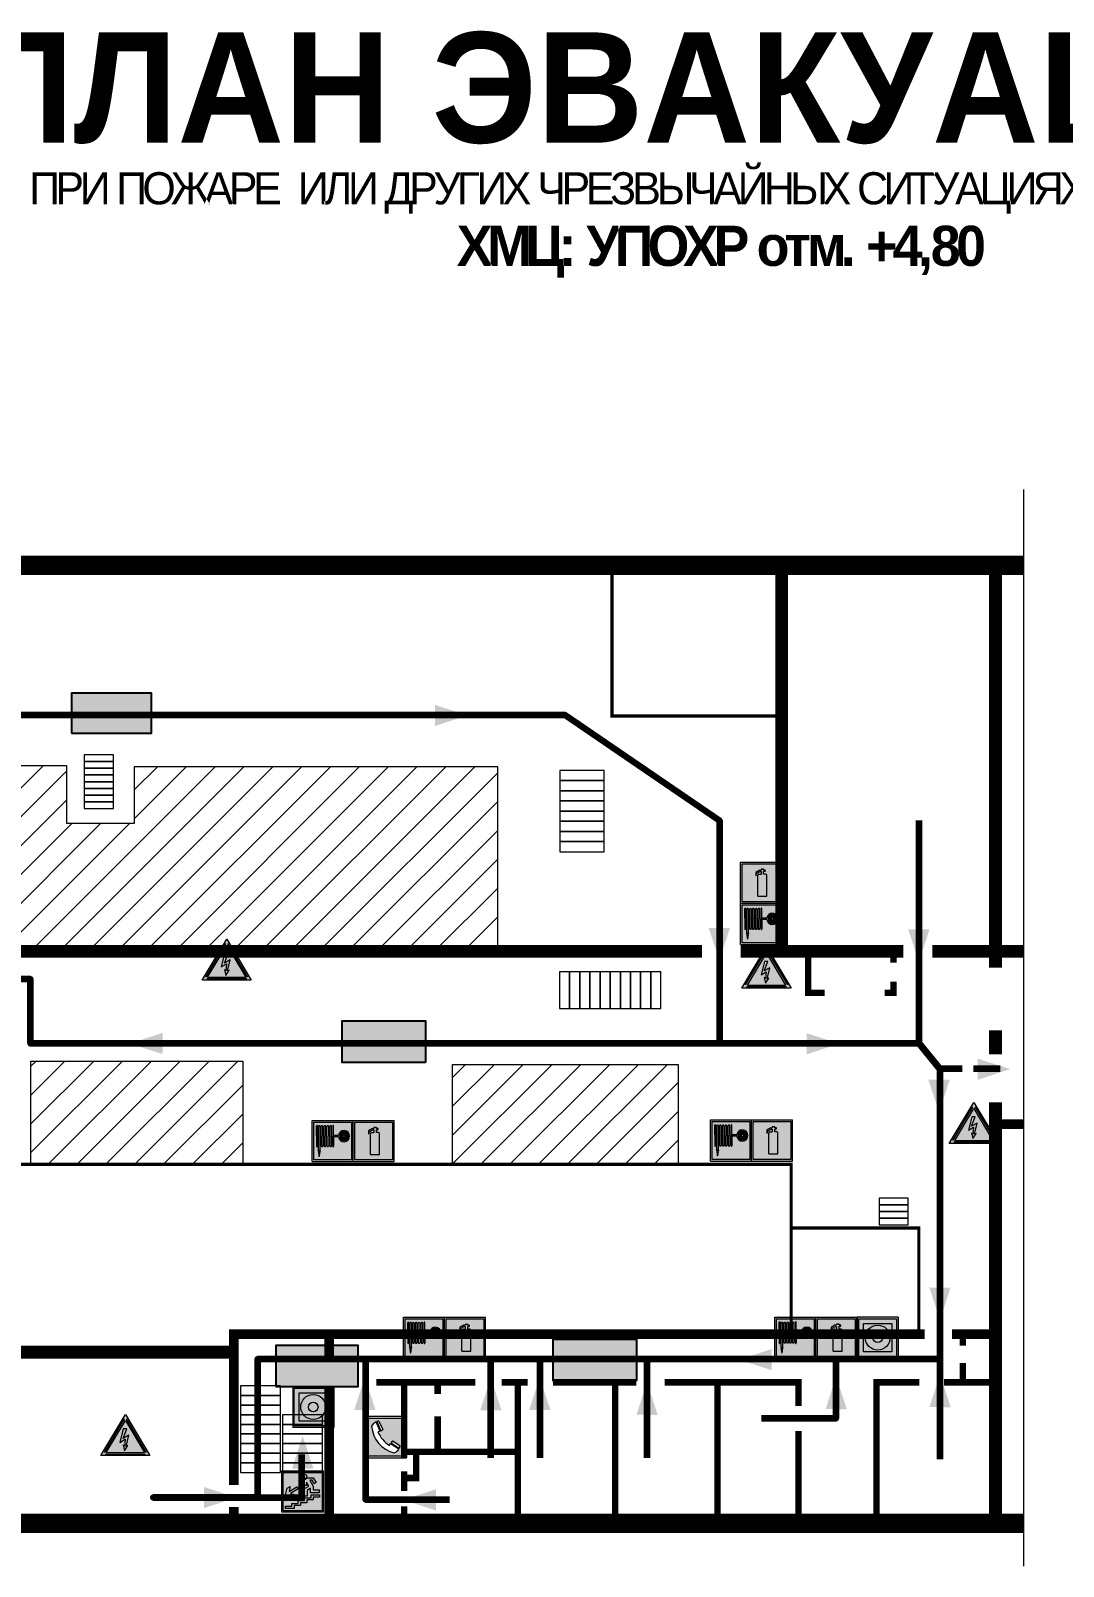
# Model space of a CAD drawing. Header units: millimetres. Extents: x 13114 to 67229, y 22859 to 38520.
# Drawn here: x 21004.2 to 21209.9, y 30578.3 to 30884.4 of the extents above; entities that cross this region are included whole.
import ezdxf

# ---------------------------------------------------------------- set-up
doc = ezdxf.new("R2010")
doc.units = ezdxf.units.MM
doc.layers.add('План_Штампы', color=7, linetype='Continuous')
doc.styles.add('обычный', font='arial.ttf')
pattern_1 = [(225, (43379.6408, 41093.1153), (2.87368196, -2.87368196), [])]

# ---------------------------------------------------------------- blocks, each defined once
blk = doc.blocks.new('A$C54414219')
at = {"true_color": 0xffffff}
h = blk.add_hatch(color=7, dxfattribs=at)
h.paths.add_polyline_path([(2.39, -9.45), (2.39, -18.3), (11.23, -18.3), (11.23, -9.45)], flags=0)
h.paths.add_polyline_path([(10.71, -13.87, -1), (2.92, -13.87, -1)], flags=0)
h.paths.add_polyline_path([(8.3, -13.87, -1), (5.33, -13.87, -1)], flags=0)
h.paths.add_polyline_path([(0.41, -7.47), (0.41, -20.27), (13.21, -20.27), (13.21, -7.47)])
h.paths.add_polyline_path([(0.92, -19.77), (12.71, -19.77), (12.71, -7.98), (0.92, -7.98)], flags=16)
h.paths.add_polyline_path([(11.23, -9.45), (11.23, -18.3), (2.39, -18.3), (2.39, -9.45)], flags=0)
at = {"lineweight": 5}
h = blk.add_hatch(color=242, dxfattribs=at)
h.paths.add_polyline_path([(12.71, -7.98), (0.92, -7.98), (0.92, -19.77), (12.71, -19.77)])
h.paths.add_polyline_path([(11.23, -18.3), (2.39, -18.3), (2.39, -9.45), (11.23, -9.45)], flags=16)
h.paths.add_polyline_path([(10.71, -13.87, -1), (2.92, -13.87, -1)], flags=0)
h.paths.add_polyline_path([(8.3, -13.87, -1), (5.33, -13.87, -1)], flags=0)
at = {"true_color": 0xffffff}
h = blk.add_hatch(color=7, dxfattribs=at)
h.paths.add_polyline_path([(2.39, -9.45), (2.39, -18.3), (11.23, -18.3), (11.23, -9.45)])
h.paths.add_polyline_path([(10.71, -13.87, -1), (2.92, -13.87, -1)], flags=16)
h.paths.add_polyline_path([(8.3, -13.87, -1), (5.33, -13.87, -1)], flags=0)
at = {"lineweight": 5}
h = blk.add_hatch(color=242, dxfattribs=at)
h.paths.add_polyline_path([(2.92, -13.87, 1), (10.71, -13.87, 1)])
h.paths.add_polyline_path([(8.3, -13.87, -1), (5.33, -13.87, -1)], flags=16)
at = {"color": 242, "lineweight": 5}
for p, q in [((0.41, -20.27), (0.41, -7.47)), ((0.41, -7.47), (13.21, -7.47)), ((0.41, -7.47), (13.21, -7.47)), ((13.21, -20.27), (13.21, -7.47)), ((0.41, -20.27), (13.21, -20.27))]:
    blk.add_line(p, q, dxfattribs=at)
for points in [[(0.92, -7.98), (12.71, -7.98), (12.71, -19.77), (0.92, -19.77)], [(2.39, -9.45), (11.23, -9.45), (11.23, -18.3), (2.39, -18.3)]]:
    blk.add_lwpolyline(points, close=True, dxfattribs=at)
for radius in [3.89, 1.49]:
    blk.add_circle((6.81, -13.87), radius, dxfattribs=at)
blk = doc.blocks.new('A$C3E6D3DDE')
at = {"lineweight": 5}
h = blk.add_hatch(color=40, dxfattribs=at)
h.paths.add_polyline_path([(24.1, 1.45), (16.46, -11.35), (31.74, -11.35)])
h.paths.add_polyline_path([(24.09, -0.46), (30.03, -10.41), (18.14, -10.41)], flags=16)
h.paths.add_polyline_path([(24.54, -3.08), (23.41, -6.02), (25.13, -5.01), (24.33, -8.5), (24.82, -8.27), (23.79, -9.86), (23.4, -8.04), (23.8, -8.43), (24.04, -6.29), (22.39, -7.25), (23.44, -3.08)], flags=0)
h = blk.add_hatch(color=256, dxfattribs=at)
h.paths.add_polyline_path([(24.37, 0.03, 0.567511), (23.82, 0.03), (17.59, -10.4, 0.582454), (17.86, -10.88), (30.32, -10.88, 0.582149), (30.6, -10.4)])
h.paths.add_polyline_path([(24.09, -0.46), (18.14, -10.41), (30.03, -10.41)], flags=16)
h.paths.add_polyline_path([(24.54, -3.08), (23.41, -6.02), (25.13, -5.01), (24.33, -8.5), (24.82, -8.27), (23.79, -9.86), (23.4, -8.04), (23.8, -8.43), (24.04, -6.29), (22.39, -7.25), (23.44, -3.08)], flags=0)
h = blk.add_hatch(color=40, dxfattribs=at)
h.paths.add_polyline_path([(24.09, -0.46), (18.14, -10.41), (30.03, -10.41)])
h.paths.add_polyline_path([(24.82, -8.27), (23.79, -9.86), (23.4, -8.04), (23.8, -8.43), (24.04, -6.29), (22.39, -7.25), (23.44, -3.08), (24.54, -3.08), (23.41, -6.02), (25.13, -5.01), (24.33, -8.5)], flags=16)
at = {"color": 40, "lineweight": 5}
for p, q in [((16.46, -11.35), (24.1, 1.45)), ((24.1, 1.45), (31.74, -11.35))]:
    blk.add_line(p, q, dxfattribs=at)
at = {"lineweight": 5}
for p, q in [((17.59, -10.4), (23.82, 0.03)), ((24.37, 0.03), (30.6, -10.4)), ((18.14, -10.41), (24.09, -0.46)), ((23.44, -3.08), (22.39, -7.25)), ((23.41, -6.02), (24.54, -3.08)), ((24.54, -3.08), (23.44, -3.08)), ((24.09, -0.46), (30.03, -10.41)), ((22.39, -7.25), (24.04, -6.29)), ((23.8, -8.43), (23.4, -8.04)), ((23.4, -8.04), (23.79, -9.86)), ((25.13, -5.01), (23.41, -6.02)), ((23.79, -9.86), (24.82, -8.27)), ((24.04, -6.29), (23.8, -8.43)), ((24.33, -8.5), (25.13, -5.01)), ((24.82, -8.27), (24.33, -8.5)), ((17.86, -10.88), (30.32, -10.88)), ((18.14, -10.41), (30.03, -10.41))]:
    blk.add_line(p, q, dxfattribs=at)
at = {"color": 50, "lineweight": 5}
blk.add_line((31.74, -11.35), (16.46, -11.35), dxfattribs=at)
blk = doc.blocks.new('A$C37112FD5')
at = {"true_color": 0xf5f5ff}
h = blk.add_hatch(color=7, dxfattribs=at)
h.dxf.hatch_style = 1
h.paths.add_polyline_path([(12.8, -7.4), (0, -7.4), (0, -20.2), (12.8, -20.2)])
h.paths.add_polyline_path([(12.29, -7.91), (12.29, -19.69), (0.51, -19.69), (0.51, -7.91)], flags=16)
h.paths.add_polyline_path([(4.98, -9.04, -0.42597), (5.17, -9.22), (5.17, -12.25), (5.17, -15.29, -0.432244), (4.98, -15.47), (4.83, -15.47, -0.42597), (4.64, -15.29), (4.64, -12.25), (4.64, -9.22, -0.432244), (4.83, -9.04)], flags=0)
h.paths.add_polyline_path([(4.28, -9.22), (4.28, -12.25), (4.28, -15.29, -0.432244), (4.09, -15.47), (3.94, -15.47, -0.42597), (3.75, -15.29), (3.75, -12.25), (3.75, -9.22, -0.432244), (3.94, -9.04), (4.09, -9.04, -0.42597)], flags=0)
h.paths.add_polyline_path([(5.72, -9.04), (5.87, -9.04, -0.42597), (6.06, -9.22), (6.06, -12.25), (6.06, -15.29, -0.432244), (5.87, -15.47), (5.72, -15.47, -0.42597), (5.53, -15.29), (5.53, -12.25), (5.53, -9.22, -0.432244)], flags=0)
h.paths.add_polyline_path([(6.42, -8.9), (6.5, -8.9, -0.42597), (6.69, -9.08), (6.69, -12.03), (8.21, -12.03, -15.824349), (8.21, -12.47), (6.69, -12.47), (6.69, -15.42, -0.432244), (6.5, -15.6), (6.42, -15.6)], flags=0)
h.paths.add_polyline_path([(3.39, -9.22), (3.39, -12.25), (3.39, -15.29, -0.432244), (3.2, -15.47), (3.05, -15.47, -0.42597), (2.85, -15.29), (2.85, -12.25), (2.85, -9.22, -0.432244), (3.05, -9.04), (3.2, -9.04, -0.42597)], flags=0)
h.paths.add_polyline_path([(2.5, -9.22), (2.5, -16.71), (1.96, -16.71), (1.96, -9.22, -0.432244), (2.15, -9.04), (2.31, -9.04, -0.42597)], flags=0)
h.paths.add_polyline_path([(1.61, -8.9), (1.61, -15.6), (1.57, -15.6, -0.42597), (1.37, -15.42), (1.37, -12.03), (1.37, -9.09, -0.432244), (1.57, -8.9)], flags=0)
h.paths.add_polyline_path([(9.76, -10.81), (9.76, -12.03), (8.49, -12.03, -0.336371)], flags=0)
h.paths.add_polyline_path([(8.49, -12.47), (9.76, -12.47), (9.76, -13.7, -0.336371)], flags=0)
h.paths.add_polyline_path([(10.11, -10.81, -0.336371), (11.38, -12.03), (10.11, -12.03)], flags=0)
h.paths.add_polyline_path([(10.11, -12.47), (11.38, -12.47, -0.336371), (10.11, -13.7)], flags=0)
h.paths.add_polyline_path([(2.5, -16.84), (2.5, -17.05), (1.97, -17.05), (1.97, -16.84)], flags=0)
h.paths.add_polyline_path([(2.5, -17.24, -0.033778), (2.24, -18.6, -0.033778), (1.97, -17.24)], flags=0)
h = blk.add_hatch(color=242)
h.dxf.hatch_style = 1
h.paths.add_polyline_path([(12.29, -7.91), (0.51, -7.91), (0.51, -19.69), (12.29, -19.69)])
h.paths.add_polyline_path([(6.42, -15.6), (6.42, -8.9), (6.5, -8.9, -0.42597), (6.69, -9.08), (6.69, -12.03), (8.21, -12.03, -15.824349), (8.21, -12.47), (6.69, -12.47), (6.69, -15.42, -0.432244), (6.5, -15.6)], flags=16)
h.paths.add_polyline_path([(5.87, -15.47), (5.72, -15.47, -0.42597), (5.53, -15.29), (5.53, -12.25), (5.53, -9.22, -0.432244), (5.72, -9.04), (5.87, -9.04, -0.42597), (6.06, -9.22), (6.06, -12.25), (6.06, -15.29, -0.432244)], flags=16)
h.paths.add_polyline_path([(4.98, -15.47), (4.83, -15.47, -0.42597), (4.64, -15.29), (4.64, -12.25), (4.64, -9.22, -0.432244), (4.83, -9.04), (4.98, -9.04, -0.42597), (5.17, -9.22), (5.17, -12.25), (5.17, -15.29, -0.432244)], flags=16)
h.paths.add_polyline_path([(4.09, -15.47), (3.94, -15.47, -0.42597), (3.75, -15.29), (3.75, -12.25), (3.75, -9.22, -0.432244), (3.94, -9.04), (4.09, -9.04, -0.42597), (4.28, -9.22), (4.28, -12.25), (4.28, -15.29, -0.432244)], flags=16)
h.paths.add_polyline_path([(3.2, -15.47), (3.05, -15.47, -0.42597), (2.85, -15.29), (2.85, -12.25), (2.85, -9.22, -0.432244), (3.05, -9.04), (3.2, -9.04, -0.42597), (3.39, -9.22), (3.39, -12.25), (3.39, -15.29, -0.432244)], flags=16)
h.paths.add_polyline_path([(2.5, -17.05), (1.97, -17.05), (1.97, -16.84), (2.5, -16.84)], flags=16)
h.paths.add_polyline_path([(2.5, -17.24, -0.033778), (2.24, -18.6, -0.033778), (1.97, -17.24)], flags=16)
h.paths.add_polyline_path([(2.5, -16.71), (1.96, -16.71), (1.96, -9.22, -0.432244), (2.15, -9.04), (2.31, -9.04, -0.42597), (2.5, -9.22)], flags=16)
h.paths.add_polyline_path([(1.61, -15.6), (1.57, -15.6, -0.42597), (1.37, -15.42), (1.37, -12.03), (1.37, -9.09, -0.432244), (1.57, -8.9), (1.61, -8.9)], flags=16)
h.paths.add_polyline_path([(8.49, -12.47), (9.76, -12.47), (9.76, -13.7, -0.336371)], flags=0)
h.paths.add_polyline_path([(10.11, -13.7), (10.11, -12.47), (11.38, -12.47, -0.336371)], flags=0)
h.paths.add_polyline_path([(8.49, -12.03, -0.336371), (9.76, -10.81), (9.76, -12.03)], flags=0)
h.paths.add_polyline_path([(10.11, -12.03), (10.11, -10.81, -0.336371), (11.38, -12.03)], flags=0)
h = blk.add_hatch(color=7, dxfattribs=at)
h.dxf.hatch_style = 1
h.paths.add_polyline_path([(1.61, -8.9), (1.57, -8.9, 0.432244), (1.37, -9.09), (1.37, -12.03), (1.37, -15.42, 0.42597), (1.57, -15.6), (1.61, -15.6)])
h.paths.add_polyline_path([(2.5, -9.22, 0.42597), (2.31, -9.04), (2.15, -9.04, 0.432244), (1.96, -9.22), (1.96, -16.71), (2.5, -16.71)])
h.paths.add_polyline_path([(2.5, -16.84), (1.97, -16.84), (1.97, -17.05), (2.5, -17.05)])
h.paths.add_polyline_path([(2.5, -17.24), (1.97, -17.24, 0.033778), (2.24, -18.6, 0.033778)])
h.paths.add_polyline_path([(3.39, -12.25), (3.39, -9.22, 0.42597), (3.2, -9.04), (3.05, -9.04, 0.432244), (2.85, -9.22), (2.85, -12.25), (2.85, -15.29, 0.42597), (3.05, -15.47), (3.2, -15.47, 0.432244), (3.39, -15.29)])
h.paths.add_polyline_path([(4.28, -12.25), (4.28, -9.22, 0.42597), (4.09, -9.04), (3.94, -9.04, 0.432244), (3.75, -9.22), (3.75, -12.25), (3.75, -15.29, 0.42597), (3.94, -15.47), (4.09, -15.47, 0.432244), (4.28, -15.29)])
h.paths.add_polyline_path([(5.17, -12.25), (5.17, -9.22, 0.42597), (4.98, -9.04), (4.83, -9.04, 0.432244), (4.64, -9.22), (4.64, -12.25), (4.64, -15.29, 0.42597), (4.83, -15.47), (4.98, -15.47, 0.432244), (5.17, -15.29)])
h.paths.add_polyline_path([(6.06, -12.25), (6.06, -9.22, 0.42597), (5.87, -9.04), (5.72, -9.04, 0.432244), (5.53, -9.22), (5.53, -12.25), (5.53, -15.29, 0.42597), (5.72, -15.47), (5.87, -15.47, 0.432244), (6.06, -15.29)])
h.paths.add_polyline_path([(6.69, -12.47), (8.21, -12.47, 15.824349), (8.21, -12.03), (6.69, -12.03), (6.69, -9.08, 0.42597), (6.5, -8.9), (6.42, -8.9), (6.42, -15.6), (6.5, -15.6, 0.432244), (6.69, -15.42)])
h.paths.add_polyline_path([(8.49, -12.47), (9.76, -12.47), (9.76, -13.7, -0.336371)], flags=16)
h.paths.add_polyline_path([(8.49, -12.03, -0.336371), (9.76, -10.81), (9.76, -12.03)], flags=16)
h.paths.add_polyline_path([(10.11, -12.47), (11.38, -12.47, -0.336371), (10.11, -13.7)], flags=16)
h.paths.add_polyline_path([(10.11, -12.03), (10.11, -10.81, -0.336371), (11.38, -12.03)], flags=16)
h = blk.add_hatch(color=242)
h.dxf.hatch_style = 1
h.paths.add_polyline_path([(9.76, -10.81, 0.336371), (8.49, -12.03), (9.76, -12.03)])
h.paths.add_polyline_path([(10.11, -10.81), (10.11, -12.03), (11.38, -12.03, 0.336371)])
h.paths.add_polyline_path([(11.38, -12.47), (10.11, -12.47), (10.11, -13.7, 0.336371)])
h.paths.add_polyline_path([(9.76, -12.47), (8.49, -12.47, 0.336371), (9.76, -13.7)])
at = {"color": 242, "lineweight": 5}
for p, q in [((0, -20.2), (0, -7.4)), ((0, -7.4), (12.8, -7.4)), ((1.37, -12.03), (1.37, -9.08)), ((1.57, -8.9), (1.61, -8.9)), ((1.61, -8.9), (1.61, -15.6)), ((1.96, -16.71), (1.96, -9.22)), ((2.15, -9.04), (2.31, -9.04)), ((2.5, -16.71), (2.5, -9.22)), ((2.85, -12.25), (2.85, -9.22)), ((3.05, -9.04), (3.2, -9.04)), ((3.39, -12.25), (3.39, -9.22)), ((3.75, -12.25), (3.75, -9.22)), ((3.94, -9.04), (4.09, -9.04)), ((4.28, -12.25), (4.28, -9.22)), ((4.64, -12.25), (4.64, -9.22)), ((4.83, -9.04), (4.98, -9.04)), ((5.17, -12.25), (5.17, -9.22)), ((5.53, -12.25), (5.53, -9.22)), ((5.72, -9.04), (5.87, -9.04)), ((6.06, -12.25), (6.06, -9.22)), ((6.42, -8.9), (6.42, -15.6)), ((6.5, -8.9), (6.42, -8.9)), ((6.69, -12.03), (6.69, -9.08)), ((12.8, -20.2), (12.8, -7.4)), ((1.37, -12.03), (1.37, -15.42)), ((2.85, -12.25), (2.85, -15.29)), ((3.39, -12.25), (3.39, -15.29)), ((3.75, -12.25), (3.75, -15.29)), ((4.28, -12.25), (4.28, -15.29)), ((4.64, -12.25), (4.64, -15.29)), ((5.17, -12.25), (5.17, -15.29)), ((5.53, -12.25), (5.53, -15.29)), ((6.06, -12.25), (6.06, -15.29)), ((8.21, -12.03), (6.69, -12.03)), ((8.21, -12.47), (6.69, -12.47)), ((6.69, -12.47), (6.69, -15.42)), ((9.76, -12.03), (8.49, -12.03)), ((9.76, -12.47), (8.49, -12.47)), ((9.76, -10.81), (9.76, -12.03)), ((9.76, -12.47), (9.76, -13.7)), ((10.11, -10.81), (10.11, -12.03)), ((11.38, -12.03), (10.11, -12.03)), ((11.38, -12.47), (10.11, -12.47)), ((10.11, -12.47), (10.11, -13.7)), ((1.57, -15.6), (1.61, -15.6)), ((1.96, -16.71), (2.5, -16.71)), ((1.97, -16.84), (2.5, -16.84)), ((1.97, -17.05), (1.97, -16.84)), ((2.5, -17.05), (1.97, -17.05)), ((1.97, -17.24), (2.5, -17.24)), ((2.5, -16.84), (2.5, -17.05)), ((3.05, -15.47), (3.2, -15.47)), ((3.94, -15.47), (4.09, -15.47)), ((4.83, -15.47), (4.98, -15.47)), ((5.72, -15.47), (5.87, -15.47)), ((6.42, -15.6), (6.5, -15.6)), ((0, -20.2), (12.8, -20.2))]:
    blk.add_line(p, q, dxfattribs=at)
blk.add_lwpolyline([(0.51, -7.91), (12.29, -7.91), (12.29, -19.69), (0.51, -19.69)], close=True, dxfattribs=at)
for centre, radius, start, end in [((1.56, -9.09), 0.182, 87.1027, 180.6071), ((2.15, -9.22), 0.182, 87.1027, 180.6071), ((2.32, -9.22), 0.182, 359.3929, 92.8973), ((3.04, -9.22), 0.182, 87.1027, 180.6071), ((3.21, -9.22), 0.182, 359.3929, 92.8973), ((3.93, -9.22), 0.182, 87.1027, 180.6071), ((4.1, -9.22), 0.182, 359.3929, 92.8973), ((4.82, -9.22), 0.182, 87.1027, 180.6071), ((4.99, -9.22), 0.182, 359.3929, 92.8973), ((5.71, -9.22), 0.182, 87.1027, 180.6071), ((5.88, -9.22), 0.182, 359.3929, 92.8973), ((6.51, -9.09), 0.182, 359.3929, 92.8973), ((9.93, -12.25), 1.74, 187.2319, 172.7681), ((9.93, -12.25), 1.46, 96.9927, 171.3585), ((9.93, -12.25), 1.46, 188.6415, 263.0073), ((9.93, -12.25), 1.46, 8.6415, 83.0073), ((9.93, -12.25), 1.46, 276.9927, 351.3585), ((1.56, -15.42), 0.182, 179.3929, 272.8973), ((12.17, -15.98), 10.27, 187.041, 194.7793), ((-7.7, -15.98), 10.27, 345.2207, 352.959), ((3.04, -15.29), 0.182, 179.3929, 272.8973), ((3.21, -15.29), 0.182, 267.1027, 0.6071), ((3.93, -15.29), 0.182, 179.3929, 272.8973), ((4.1, -15.29), 0.182, 267.1027, 0.6071), ((4.82, -15.29), 0.182, 179.3929, 272.8973), ((4.99, -15.29), 0.182, 267.1027, 0.6071), ((5.71, -15.29), 0.182, 179.3929, 272.8973), ((5.88, -15.29), 0.182, 267.1027, 0.6071), ((6.51, -15.42), 0.182, 267.1027, 0.6071)]:
    blk.add_arc(centre, radius, start, end, dxfattribs=at)
blk = doc.blocks.new('A$C3AD82952')
at = {"true_color": 0xf5f5ff}
h = blk.add_hatch(color=7, dxfattribs=at)
h.dxf.hatch_style = 1
h.paths.add_polyline_path([(8.21, 8.73, 0.414214), (7.89, 9.05), (7.22, 9.05), (7.22, 9.92), (7.59, 9.92, 1), (7.57, 10.36), (7.22, 10.36), (7.22, 10.6), (6.43, 10.6), (6.43, 10.36), (6.01, 10.36), (4.74, 9.59), (4.74, 8.69), (4.98, 8.73), (4.98, 9.26), (6.12, 9.91), (6.43, 9.91), (6.43, 9.05), (5.76, 9.05, 0.414214), (5.44, 8.73), (5.44, 2.2), (8.21, 2.2)], flags=0)
h.paths.add_polyline_path([(12.8, 12.8), (0, 12.8), (0, 0), (12.8, 0)])
h.paths.add_polyline_path([(0.51, 12.29), (12.29, 12.29), (12.29, 0.51), (0.51, 0.51)], flags=16)
h.paths.add_polyline_path([(4.74, 9.59), (6.01, 10.36), (6.43, 10.36), (6.43, 10.6), (7.22, 10.6), (7.22, 10.36), (7.59, 10.36, -0.94586), (7.59, 9.92), (7.22, 9.92), (7.22, 9.05), (7.89, 9.05, -0.414214), (8.21, 8.73), (8.21, 2.2), (5.44, 2.2), (5.44, 8.73, -0.414214), (5.76, 9.05), (6.43, 9.05), (6.43, 9.91), (6.12, 9.91), (4.98, 9.26), (4.98, 8.73), (4.74, 8.69)], flags=0)
h = blk.add_hatch(color=242)
h.dxf.hatch_style = 1
h.paths.add_polyline_path([(12.29, 12.29), (0.51, 12.29), (0.51, 0.51), (12.29, 0.51)])
h.paths.add_polyline_path([(4.74, 8.69), (4.74, 9.59), (6.01, 10.36), (6.43, 10.36), (6.43, 10.6), (7.22, 10.6), (7.22, 10.36), (7.59, 10.36, -0.94586), (7.59, 9.92), (7.22, 9.92), (7.22, 9.05), (7.89, 9.05, -0.414214), (8.21, 8.73), (8.21, 2.2), (5.44, 2.2), (5.44, 8.73, -0.414214), (5.76, 9.05), (6.43, 9.05), (6.43, 9.91), (6.12, 9.91), (4.98, 9.26), (4.98, 8.73)], flags=16)
h = blk.add_hatch(color=7, dxfattribs=at)
h.dxf.hatch_style = 1
h.paths.add_polyline_path([(8.21, 8.73, 0.414214), (7.89, 9.05), (7.22, 9.05), (7.22, 9.92), (7.59, 9.92, 1), (7.57, 10.36), (7.22, 10.36), (7.22, 10.6), (6.43, 10.6), (6.43, 10.36), (6.01, 10.36), (4.74, 9.59), (4.74, 8.69), (4.98, 8.73), (4.98, 9.26), (6.12, 9.91), (6.43, 9.91), (6.43, 9.05), (5.76, 9.05, 0.414214), (5.44, 8.73), (5.44, 2.2), (8.21, 2.2)])
at = {"color": 242, "lineweight": 5}
for p, q in [((0, 0), (0, 12.8)), ((0, 12.8), (12.8, 12.8)), ((6.01, 10.36), (4.74, 9.59)), ((4.74, 9.59), (4.74, 8.69)), ((4.98, 9.26), (6.12, 9.91)), ((6.01, 10.36), (6.43, 10.36)), ((6.12, 9.91), (6.43, 9.91)), ((7.22, 10.6), (6.43, 10.6)), ((6.43, 10.6), (6.43, 10.36)), ((6.43, 9.91), (6.43, 9.05)), ((7.22, 10.36), (7.22, 10.6)), ((7.59, 10.36), (7.22, 10.36)), ((7.22, 9.05), (7.22, 9.92)), ((7.59, 9.92), (7.22, 9.92)), ((12.8, 0), (12.8, 12.8)), ((4.74, 8.69), (4.98, 8.73)), ((4.98, 8.73), (4.98, 9.26)), ((5.44, 2.2), (5.44, 8.73)), ((5.76, 9.05), (6.43, 9.05)), ((7.89, 9.05), (7.22, 9.05)), ((8.21, 2.2), (8.21, 8.73)), ((0, 0), (12.8, 0)), ((5.44, 2.2), (8.21, 2.2))]:
    blk.add_line(p, q, dxfattribs=at)
blk.add_lwpolyline([(0.51, 12.29), (12.29, 12.29), (12.29, 0.51), (0.51, 0.51)], close=True, dxfattribs=at)
for centre, radius, start, end in [((7.58, 10.14), 0.223, 273.1875, 86.8125), ((5.76, 8.73), 0.32, 90, 180), ((7.89, 8.73), 0.32, 0, 90)]:
    blk.add_arc(centre, radius, start, end, dxfattribs=at)
blk = doc.blocks.new('вниз 3')
at = {"lineweight": 0, "true_color": 0xffffff}
h = blk.add_hatch(color=7, dxfattribs=at)
h.dxf.hatch_style = 1
h.paths.add_polyline_path([(40997.5, -4475.69), (40997.25, -4475.28), (40995.76, -4476.15), (40995.97, -4475.23), (40995.39, -4475.56), (40995.05, -4476.83), (40996.33, -4477.17), (40996.91, -4476.83), (40996, -4476.55)], flags=0)
h.paths.add_polyline_path([(40999.81, -4473.95), (41000.22, -4473.95), (41000.64, -4474.67), (41001.03, -4474.43), (41000.46, -4473.49), (41000.42, -4473.49), (40999.43, -4473.49), (40998.68, -4473.92), (40998.68, -4474.57), (40997.88, -4474.57), (40997.88, -4475), (40999.14, -4475), (40999.14, -4474.43), (40999.14, -4474.38), (40999.59, -4475.15), (40998.72, -4475.67), (40998.72, -4477.06), (40999.24, -4477.06), (40999.24, -4475.96), (40999.95, -4475.56), (40999.95, -4476.43), (41001.61, -4476.43), (41001.61, -4475.88), (41000.47, -4475.88), (41000.47, -4475.12)], flags=0)
h.paths.add_polyline_path([(40999.2, -4473.24, 1), (40998.35, -4473.24, 1)], flags=0)
h.paths.add_polyline_path([(41000.46, -4477.26), (41001.69, -4477.26), (41001.69, -4476.84), (41000.03, -4476.84), (41000.03, -4477.39), (40998.78, -4477.39), (40998.78, -4477.95), (40997.53, -4477.95), (40997.53, -4478.5), (40996.29, -4478.5), (40996.29, -4479.06), (40995.05, -4479.06), (40995.05, -4479.48), (40995.29, -4479.48), (40996.72, -4479.48), (40996.72, -4478.92), (40997.97, -4478.92), (40997.97, -4478.36), (40999.2, -4478.36), (40999.2, -4477.81), (41000.46, -4477.81)], flags=0)
h.paths.add_polyline_path([(41002.37, -4472.17), (40994.37, -4472.17), (40994.37, -4480.17), (41002.37, -4480.17)])
h.paths.add_polyline_path([(41002.16, -4479.96), (40994.57, -4479.96), (40994.57, -4472.37), (41002.16, -4472.37)], flags=16)
h.paths.add_polyline_path([(41001.61, -4475.88), (41001.61, -4476.43), (40999.95, -4476.43), (40999.95, -4475.56), (40999.24, -4475.96), (40999.24, -4477.06), (40998.72, -4477.06), (40998.72, -4475.67), (40999.59, -4475.15), (40999.14, -4474.38), (40999.14, -4474.43), (40999.14, -4475), (40997.88, -4475), (40997.88, -4474.57), (40998.68, -4474.57), (40998.68, -4473.92), (40999.43, -4473.49), (41000.42, -4473.49), (41000.46, -4473.49), (41001.03, -4474.43), (41000.64, -4474.67), (41000.22, -4473.95), (40999.81, -4473.95), (41000.47, -4475.12), (41000.47, -4475.88)], flags=0)
h.paths.add_polyline_path([(41001.69, -4476.84), (41001.69, -4477.26), (41000.46, -4477.26), (41000.46, -4477.81), (40999.2, -4477.81), (40999.2, -4478.36), (40997.97, -4478.36), (40997.97, -4478.92), (40996.72, -4478.92), (40996.72, -4479.48), (40995.05, -4479.48), (40995.05, -4479.06), (40996.29, -4479.06), (40996.29, -4478.5), (40997.53, -4478.5), (40997.53, -4477.95), (40998.78, -4477.95), (40998.78, -4477.39), (41000.03, -4477.39), (41000.03, -4476.84)], flags=0)
h.paths.add_polyline_path([(40998.35, -4473.24, -1), (40999.2, -4473.24, -1)], flags=0)
h.paths.add_polyline_path([(40997.5, -4475.69), (40996, -4476.55), (40996.91, -4476.83), (40996.33, -4477.17), (40995.05, -4476.83), (40995.39, -4475.56), (40995.97, -4475.23), (40995.76, -4476.15), (40997.25, -4475.28)], flags=0)
at = {"lineweight": 0}
h = blk.add_hatch(color=126, dxfattribs=at)
h.dxf.hatch_style = 1
h.paths.add_polyline_path([(41002.16, -4472.37), (40994.57, -4472.37), (40994.57, -4479.96), (41002.16, -4479.96)])
h.paths.add_polyline_path([(40995.97, -4475.23), (40995.76, -4476.15), (40997.25, -4475.28), (40997.5, -4475.69), (40996, -4476.55), (40996.91, -4476.83), (40996.33, -4477.17), (40995.05, -4476.83), (40995.39, -4475.56)], flags=16)
h.paths.add_polyline_path([(40997.88, -4474.57), (40998.68, -4474.57), (40998.68, -4473.92), (40999.43, -4473.49), (41000.42, -4473.49), (41000.46, -4473.49), (41001.03, -4474.43), (41000.64, -4474.67), (41000.22, -4473.95), (40999.81, -4473.95), (41000.47, -4475.12), (41000.47, -4475.88), (41001.61, -4475.88), (41001.61, -4476.43), (40999.95, -4476.43), (40999.95, -4475.56), (40999.24, -4475.96), (40999.24, -4477.06), (40998.72, -4477.06), (40998.72, -4475.67), (40999.59, -4475.15), (40999.14, -4474.38), (40999.14, -4474.43), (40999.14, -4475), (40997.88, -4475)], flags=16)
h.paths.add_polyline_path([(40998.35, -4473.24, -1), (40999.2, -4473.24, -1)], flags=16)
h.paths.add_polyline_path([(40997.53, -4477.95), (40998.78, -4477.95), (40998.78, -4477.39), (41000.03, -4477.39), (41000.03, -4476.84), (41001.69, -4476.84), (41001.69, -4477.26), (41000.46, -4477.26), (41000.46, -4477.81), (40999.2, -4477.81), (40999.2, -4478.36), (40997.97, -4478.36), (40997.97, -4478.92), (40996.72, -4478.92), (40996.72, -4479.48), (40995.05, -4479.48), (40995.05, -4479.06), (40996.29, -4479.06), (40996.29, -4478.5), (40997.53, -4478.5)], flags=16)
at = {"lineweight": 0, "true_color": 0xffffff}
h = blk.add_hatch(color=7, dxfattribs=at)
h.dxf.hatch_style = 1
h.paths.add_polyline_path([(40999.2, -4473.24, 1), (40998.35, -4473.24, 1)])
h.paths.add_polyline_path([(40999.81, -4473.95), (41000.22, -4473.95), (41000.64, -4474.67), (41001.03, -4474.43), (41000.46, -4473.49), (41000.42, -4473.49), (40999.43, -4473.49), (40998.68, -4473.92), (40998.68, -4474.57), (40997.88, -4474.57), (40997.88, -4475), (40999.14, -4475), (40999.14, -4474.43), (40999.14, -4474.38), (40999.59, -4475.15), (40998.72, -4475.67), (40998.72, -4477.06), (40999.24, -4477.06), (40999.24, -4475.96), (40999.95, -4475.56), (40999.95, -4476.43), (41001.61, -4476.43), (41001.61, -4475.88), (41000.47, -4475.88), (41000.47, -4475.12)])
h.paths.add_polyline_path([(40999.2, -4477.81), (41000.46, -4477.81), (41000.46, -4477.26), (41001.69, -4477.26), (41001.69, -4476.84), (41000.03, -4476.84), (41000.03, -4477.39), (40998.78, -4477.39), (40998.78, -4477.95), (40997.53, -4477.95), (40997.53, -4478.5), (40996.29, -4478.5), (40996.29, -4479.06), (40995.05, -4479.06), (40995.05, -4479.48), (40995.29, -4479.48), (40996.72, -4479.48), (40996.72, -4478.92), (40997.97, -4478.92), (40997.97, -4478.36), (40999.2, -4478.36)])
h.paths.add_polyline_path([(40997.5, -4475.69), (40997.25, -4475.28), (40995.76, -4476.15), (40995.97, -4475.23), (40995.39, -4475.56), (40995.05, -4476.83), (40996.33, -4477.17), (40996.91, -4476.83), (40996, -4476.55)])
at = {"color": 126, "lineweight": 0}
for points in [[(40994.37, -4472.17), (41002.37, -4472.17), (41002.37, -4480.17), (40994.37, -4480.17)], [(40994.57, -4472.37), (41002.16, -4472.37), (41002.16, -4479.96), (40994.57, -4479.96)]]:
    blk.add_lwpolyline(points, close=True, dxfattribs=at)
for points in [[(40999.14, -4474.43), (40999.14, -4475), (40997.88, -4475), (40997.88, -4474.57), (40998.68, -4474.57), (40998.68, -4473.92), (40999.43, -4473.49), (41000.42, -4473.49), (41000.46, -4473.49), (41001.03, -4474.43), (41000.64, -4474.67), (41000.22, -4473.95), (40999.81, -4473.95), (41000.47, -4475.12), (41000.47, -4475.88), (41001.61, -4475.88), (41001.61, -4476.43), (40999.95, -4476.43), (40999.95, -4475.56), (40999.24, -4475.96), (40999.24, -4477.06), (40998.72, -4477.06), (40998.72, -4475.67), (40999.59, -4475.15), (40999.14, -4474.38), (40999.14, -4474.43)], [(40995.05, -4476.83), (40995.39, -4475.56), (40995.97, -4475.23), (40995.76, -4476.15), (40997.25, -4475.28), (40997.5, -4475.69), (40996, -4476.55), (40996.91, -4476.83), (40996.33, -4477.17), (40995.05, -4476.83)], [(40995.29, -4479.48), (40995.05, -4479.48), (40995.05, -4479.06), (40996.29, -4479.06), (40996.29, -4478.5), (40997.53, -4478.5), (40997.53, -4477.95), (40998.78, -4477.95), (40998.78, -4477.39), (41000.03, -4477.39), (41000.03, -4476.84), (41001.69, -4476.84), (41001.69, -4477.26), (41000.46, -4477.26), (41000.46, -4477.81), (40999.2, -4477.81), (40999.2, -4478.36), (40997.97, -4478.36), (40997.97, -4478.92), (40996.72, -4478.92), (40996.72, -4479.48), (40995.05, -4479.48)]]:
    blk.add_lwpolyline(points, dxfattribs=at)
blk.add_circle((40998.77, -4473.24), 0.426, dxfattribs=at)
blk = doc.blocks.new('A$C7B4425F7')
at = {"true_color": 0xffffff}
blk.add_hatch(color=7, dxfattribs=at).paths.add_polyline_path([(0, 0), (-16, 0), (-16, -8), (0, -8)])
h = blk.add_hatch(color=126)
h.paths.add_polyline_path([(-0.2, -0.2), (-15.8, -0.2), (-15.8, -7.8), (-0.2, -7.8)])
h.paths.add_polyline_path([(-11.76, -2.03), (-11.76, -3.66), (-11.17, -3.66, -0.568275), (-11.17, -6.18), (-12.58, -6.18), (-12.58, -2.03)], flags=16)
h.paths.add_polyline_path([(-13.33, -4.12, -0.495768), (-13.59, -6.18), (-15.03, -6.18), (-15.03, -2.03), (-13.59, -2.03, -0.487973)], flags=16)
h.paths.add_polyline_path([(-10.25, -2.03), (-9.48, -2.03), (-9.48, -6.18), (-10.25, -6.18)], flags=16)
h.paths.add_polyline_path([(-13.84, -3.69), (-14.24, -3.69), (-14.24, -3.03), (-13.9, -3.03, -0.692621)], flags=0)
h.paths.add_polyline_path([(-9.15, -2.03), (-8.4, -2.03), (-8.04, -3.07), (-7.68, -2.03), (-6.93, -2.03), (-7.64, -4.1), (-6.93, -6.18), (-7.68, -6.18), (-8.04, -5.14), (-8.4, -6.18), (-9.15, -6.18), (-8.44, -4.1)], flags=16)
h.paths.add_polyline_path([(-11.76, -4.46), (-11.42, -4.46, -0.692621), (-11.36, -5.12), (-11.76, -5.12)], flags=0)
h.paths.add_polyline_path([(-13.9, -5.2), (-14.24, -5.2), (-14.24, -4.55), (-13.84, -4.55, -0.708038)], flags=0)
edge = h.paths.add_edge_path(flags=16)
edge.add_ellipse((-5.51, -4.08), major_axis=(0, 2.05), ratio=0.586184, start_angle=0, end_angle=360)
edge = h.paths.add_edge_path(flags=0)
edge.add_ellipse((-5.51, -4.08), major_axis=(0, 1.14), ratio=0.454828, start_angle=0, end_angle=360)
h.paths.add_polyline_path([(-4.13, -4.96, 0.377264), (-3.48, -4.52, 0.0555), (-3.16, -2.03), (-1.66, -2.03), (-1.66, -4.96), (-0.96, -4.96), (-0.96, -7.01), (-1.75, -7.01), (-1.75, -6.18), (-3.3, -6.18), (-3.3, -7.02), (-4.13, -7.02)], flags=16)
h.paths.add_polyline_path([(-2.73, -2.91), (-2.28, -2.91), (-2.28, -4.96), (-3.05, -4.96, 0.079136)], flags=0)
at = {"color": 126}
blk.add_lwpolyline([(-16, -8), (0, -8), (0, 0), (-16, 0)], close=True, dxfattribs=at)
blk = doc.blocks.new('A$C456E1F9C')
at = {"lineweight": 5}
h = blk.add_hatch(color=242, dxfattribs=at)
h.paths.add_polyline_path([(0.51, -1.47), (0.51, -13.26), (12.29, -13.26), (12.29, -1.47)])
h.paths.add_polyline_path([(5.42, -4.95, -0.254479), (4.78, -5.4), (3.52, -2.53, -0.209735), (4.23, -2.4)], flags=16)
h.paths.add_polyline_path([(8.53, -8.6), (10.87, -10.17), (10.54, -10.76), (8.03, -9.13, -0.192251)], flags=16)
h.paths.add_polyline_path([(4.61, -5.49, 0.005518), (3.87, -5.72, 0.128647), (7.49, -10.01, 0.00809), (7.83, -9.33), (10.47, -10.97, -0.16736), (8.99, -12.25, -0.327862), (1.95, -3.95, -0.166952), (3.36, -2.62)], flags=16)
at = {"color": 242, "lineweight": 5}
for p, q in [((0, -13.77), (0, -0.97)), ((12.8, -0.97), (0, -0.97)), ((4.61, -5.49), (3.36, -2.62)), ((3.52, -2.53), (4.78, -5.4)), ((4.23, -2.4), (5.42, -4.95)), ((12.8, -13.77), (12.8, -0.97)), ((7.83, -9.33), (10.47, -10.97)), ((8.03, -9.13), (10.54, -10.76)), ((10.81, -10.12), (8.53, -8.6)), ((0, -13.77), (12.8, -13.77)), ((10.54, -10.76), (10.8, -10.3)), ((10.8, -10.3), (10.81, -10.12))]:
    blk.add_line(p, q, dxfattribs=at)
blk.add_lwpolyline([(0.51, -1.47), (12.29, -1.47), (12.29, -13.26), (0.51, -13.26)], close=True, dxfattribs=at)
for centre, radius, start, end in [((4.59, -5.34), 2.99, 114.2845, 152.1974), ((11.12, -3.31), 9.19, 183.9915, 256.6009), ((4.02, -3.27), 0.891, 76.3284, 123.7092), ((14.98, -39.1), 35.17, 107.1487, 108.4135), ((13.86, -0.94), 11.08, 205.5536, 234.8762), ((4.68, -4.59), 0.824, 276.9621, 334.0723), ((-13.31, 0.8), 23.44, 332.5487, 334.4027), ((8.94, -9.5), 0.989, 114.4092, 157.9388), ((7.87, -9.46), 3, 291.9291, 329.9329)]:
    blk.add_arc(centre, radius, start, end, dxfattribs=at)
blk = doc.blocks.new('A$C32E8229D')
at = {"true_color": 0xffffff}
blk.add_hatch(color=7, dxfattribs=at).paths.add_polyline_path([(0, 0), (0, -8), (16, -8), (16, 0)])
h = blk.add_hatch(color=126)
h.paths.add_polyline_path([(0.2, -0.2), (15.8, -0.2), (15.8, -7.8), (0.2, -7.8)])
h.paths.add_polyline_path([(13.49, -2.05), (12.08, -2.05), (11.37, -2.63, 0.162397), (11.29, -2.84), (11.29, -3.63), (10.35, -3.63), (10.35, -4.05), (11.68, -4.05), (11.68, -3.48), (12.26, -4.28), (11.29, -5.1), (11.29, -6.78), (11.85, -6.78), (11.85, -5.44), (12.8, -4.64), (12.8, -5.94), (14.46, -5.94), (14.46, -5.39), (13.45, -5.39), (13.45, -3.97), (12.46, -2.59), (13.15, -2.59), (13.69, -3.34), (14.18, -3)], flags=16)
h.paths.add_polyline_path([(10.74, -1.82, 1), (11.8, -1.82, 1)], flags=16)
h.paths.add_polyline_path([(9.39, -3.59), (5.99, -3.59), (6.56, -3.03), (5.91, -3.03), (5.1, -3.83), (5.91, -4.64), (6.56, -4.64), (5.99, -4.09), (9.39, -4.09)], flags=16)
h.paths.add_polyline_path([(4.29, -1.08), (1.72, -1.08), (1.72, -6.6), (4.29, -6.6)], flags=16)
at = {"color": 126}
blk.add_lwpolyline([(16, -8), (0, -8), (0, 0), (16, 0)], close=True, dxfattribs=at)

msp = doc.modelspace()

# ---------------------------------------------------------------- hatches: boundary and pattern name
at = {"lineweight": 0}
h = msp.add_hatch(dxfattribs=at)
h.set_pattern_fill('ANSI31', color=256, scale=1.28, angle=180)
h.set_pattern_definition(pattern_1)
h.paths.add_polyline_path([(21024.82, 30737.64), (21024.82, 30726.33), (21011.37, 30726.33), (21011.37, 30737.86), (20930.08, 30737.86), (20930.08, 30701.34), (21097.22, 30700.88), (21097.22, 30737.64)])
h = msp.add_hatch(dxfattribs=at)
h.set_pattern_fill('ANSI31', color=256, scale=1.28, angle=180)
h.set_pattern_definition(pattern_1)
h.paths.add_polyline_path([(21088.2, 30678.34), (21088.2, 30658.43), (21133.16, 30658.43), (21133.16, 30678.34)])
h.paths.add_polyline_path([(21004.24, 30678.98), (21004.24, 30658.43), (21046.43, 30658.43), (21046.43, 30678.98)])

# ---------------------------------------------------------------- linework, layer by layer
for points in [[(21202.06, 30578.29), (21202.06, 30792.9)], [(21097.22, 30700.88), (21097.22, 30737.64), (21024.82, 30737.64), (21024.82, 30726.33), (21011.37, 30726.33), (21011.37, 30737.86), (20930.08, 30737.86), (20930.08, 30701.34), (21097.22, 30700.88), (21097.22, 30737.64)]]:
    msp.add_lwpolyline(points, dxfattribs=at)
for points, const_width in [([(21202.06, 30777.83), (20889.5, 30777.83), (20889.5, 30774.45)], 3.84), ([(21153.79, 30700.88), (21153.79, 30776.8)], 2.56), ([(21196.4, 30777.83), (21196.4, 30697.63)], 2.56), ([(21137.93, 30700.88), (20890.21, 30700.88)], 2.56), ([(21178.02, 30700.88), (21145.63, 30700.88)], 2.56), ([(21162.39, 30692.58), (21159.09, 30692.58), (21159.09, 30701.04)], 1.28), ([(21202.06, 30700.88), (21183.85, 30700.88)], 2.56), ([(21176.08, 30700.57), (21176.08, 30698.58)], 1.28), ([(21176.08, 30694.84), (21176.08, 30692.58), (21174.33, 30692.58)], 1.28), ([(21202.06, 30586.83), (20889.5, 30586.83), (20889.5, 30691.35)], 3.84), ([(21196.4, 30685.14), (21196.4, 30680.33)], 2.56), ([(21181.13, 30624.53), (21181.13, 30645.72), (21155.7, 30645.72), (21155.7, 30624.5), (21155.7, 30658.43), (20968.62, 30658.43), (20968.62, 30684.33), (20932.51, 30684.33)], 0.64), ([(21196.4, 30670.78), (21196.4, 30586.9)], 2.56), ([(21202.06, 30666.4), (21196.57, 30666.4)], 1.92), ([(21044.65, 30620.96), (20968.34, 30620.96), (20968.34, 30633.57), (20940.22, 30633.57)], 2.56), ([(21182.3, 30624.53), (21044.65, 30624.53), (21044.65, 30594.46)], 1.92), ([(21063.63, 30624.53), (21063.63, 30620.18)], 1.92), ([(21196.46, 30624.53), (21187.71, 30624.53)], 1.92), ([(21189.92, 30624.53), (21189.92, 30622.27)], 1.28), ([(21189.92, 30618.83), (21189.92, 30614.96), (21195.66, 30614.96), (21186.17, 30614.96)], 1.28), ([(21063.63, 30614.23), (21063.63, 30587.73)], 1.92), ([(21092.78, 30614.96), (21078.6, 30614.96), (21078.6, 30599.93)], 1.28), ([(21078.6, 30595.89), (21080.99, 30595.89), (21080.99, 30601.09), (21078.6, 30601.09), (21101.24, 30601.09), (21101.24, 30614.96), (21101.24, 30587.72)], 1.28), ([(21085.27, 30614.96), (21085.27, 30612.65)], 1.28), ([(21103.19, 30614.96), (21097.99, 30614.96)], 1.28), ([(21124.86, 30614.96), (21108.26, 30614.96)], 1.28), ([(21120.63, 30614.96), (21120.63, 30587)], 1.28), ([(21157.18, 30610.27), (21157.18, 30614.96), (21130.46, 30614.96)], 1.28), ([(21141.02, 30614.96), (21141.02, 30587)], 1.28), ([(21181.2, 30614.96), (21172.72, 30614.96), (21172.72, 30586.72)], 1.28), ([(21085.27, 30601.09), (21085.27, 30608.15)], 1.28), ([(21157.18, 30587.14), (21157.18, 30605.23)], 1.28), ([(21078.6, 30597.19), (21078.6, 30593.28)], 1.28), ([(21044.65, 30590.09), (21044.65, 30587.08)], 1.92), ([(21078.6, 30590.25), (21078.6, 30587.36)], 1.28)]:
    msp.add_lwpolyline(points, dxfattribs=dict(at, const_width=const_width))
at = {"lineweight": 0, "const_width": 0.64}
msp.add_lwpolyline([(21153.79, 30776.8), (21120, 30776.8), (21120, 30747.77), (21153.79, 30747.77)], close=True, dxfattribs=at)
at = {"color": 126, "lineweight": 100, "true_color": 0x008754}
for points in [[(20939.29, 30748), (21110.61, 30748), (21141.42, 30726.92), (21141.42, 30682.47)], [(21181.21, 30682.47), (21181.21, 30682.47), (21181.21, 30682.47), (21181.21, 30726.92)], [(21181.21, 30682.47), (21004.11, 30682.47), (21004.11, 30695.34), (20978.83, 30695.34), (20978.83, 30674.3), (20988.36, 30674.3), (20988.36, 30686.02)], [(21185.33, 30677.46), (21181.21, 30682.47)], [(21181.21, 30682.47), (21185.33, 30677.46)], [(21189.74, 30677.46), (21185.33, 30677.46), (21185.33, 30619.55), (21049.34, 30619.55), (21049.34, 30592.01), (21028.55, 30592.01), (21058.22, 30592.01), (21058.22, 30600.6)], [(21197.35, 30677.46), (21192.05, 30677.46)], [(21070.9, 30619.55), (21070.9, 30599.92)], [(21095.81, 30619.55), (21095.81, 30599.92)], [(21105.59, 30619.55), (21105.59, 30599.92)], [(21126.94, 30619.55), (21126.94, 30599.92)], [(21164.6, 30619.55), (21164.6, 30607.77), (21149.78, 30607.77)], [(21185.33, 30619.55), (21185.33, 30599.63)], [(21070.9, 30599.92), (21070.9, 30591.58), (21087.59, 30591.58)]]:
    msp.add_lwpolyline(points, dxfattribs=at)
at = {"lineweight": 0}
for points in [[(21020.67, 30740.02), (21014.85, 30740.02), (21014.85, 30738.69), (21020.67, 30738.69)], [(21020.67, 30738.69), (21014.85, 30738.69), (21014.85, 30737.35), (21020.67, 30737.35)], [(21020.67, 30737.35), (21014.85, 30737.35), (21014.85, 30736.02), (21020.67, 30736.02)], [(21020.67, 30736.02), (21014.85, 30736.02), (21014.85, 30734.69), (21020.67, 30734.69)], [(21118.45, 30736.91), (21109.63, 30736.91), (21109.63, 30734.89), (21118.45, 30734.89)], [(21020.67, 30734.69), (21014.85, 30734.69), (21014.85, 30733.36), (21020.67, 30733.36)], [(21020.67, 30733.36), (21014.85, 30733.36), (21014.85, 30732.02), (21020.67, 30732.02)], [(21118.45, 30734.89), (21109.63, 30734.89), (21109.63, 30732.87), (21118.45, 30732.87)], [(21118.45, 30732.87), (21109.63, 30732.87), (21109.63, 30730.85), (21118.45, 30730.85)], [(21020.67, 30732.02), (21014.85, 30732.02), (21014.85, 30730.69), (21020.67, 30730.69)], [(21020.67, 30730.69), (21014.85, 30730.69), (21014.85, 30729.36), (21020.67, 30729.36)], [(21118.45, 30730.85), (21109.63, 30730.85), (21109.63, 30728.82), (21118.45, 30728.82)], [(21118.45, 30728.82), (21109.63, 30728.82), (21109.63, 30726.8), (21118.45, 30726.8)], [(21118.45, 30726.8), (21109.63, 30726.8), (21109.63, 30724.78), (21118.45, 30724.78)], [(21118.45, 30724.78), (21109.63, 30724.78), (21109.63, 30722.76), (21118.45, 30722.76)], [(21118.45, 30722.76), (21109.63, 30722.76), (21109.63, 30720.73), (21118.45, 30720.73)], [(21111.55, 30689.46), (21111.55, 30696.76), (21109.53, 30696.76), (21109.53, 30689.46)], [(21113.57, 30689.46), (21113.57, 30696.76), (21111.55, 30696.76), (21111.55, 30689.46)], [(21115.6, 30689.46), (21115.6, 30696.76), (21113.57, 30696.76), (21113.57, 30689.46)], [(21117.62, 30689.46), (21117.62, 30696.76), (21115.6, 30696.76), (21115.6, 30689.46)], [(21119.64, 30689.46), (21119.64, 30696.76), (21117.62, 30696.76), (21117.62, 30689.46)], [(21121.66, 30689.46), (21121.66, 30696.76), (21119.64, 30696.76), (21119.64, 30689.46)], [(21123.69, 30689.46), (21123.69, 30696.76), (21121.66, 30696.76), (21121.66, 30689.46)], [(21125.71, 30689.46), (21125.71, 30696.76), (21123.69, 30696.76), (21123.69, 30689.46)], [(21127.73, 30689.46), (21127.73, 30696.76), (21125.71, 30696.76), (21125.71, 30689.46)], [(21129.75, 30689.46), (21129.75, 30696.76), (21127.73, 30696.76), (21127.73, 30689.46)], [(21046.43, 30658.43), (21004.24, 30658.43), (21004.24, 30678.98), (21046.43, 30678.98)], [(21133.16, 30658.43), (21088.2, 30658.43), (21088.2, 30678.34), (21133.16, 30678.34)], [(21179.03, 30651.66), (21173.21, 30651.66), (21173.21, 30650.32), (21179.03, 30650.32)], [(21179.03, 30650.32), (21173.21, 30650.32), (21173.21, 30648.99), (21179.03, 30648.99)], [(21179.03, 30648.99), (21173.21, 30648.99), (21173.21, 30647.66), (21179.03, 30647.66)], [(21179.03, 30647.66), (21173.21, 30647.66), (21173.21, 30646.32), (21179.03, 30646.32)], [(21053.96, 30614.23), (21045.99, 30614.23), (21045.99, 30612.32), (21053.96, 30612.32)], [(21053.96, 30612.32), (21045.99, 30612.32), (21045.99, 30610.4), (21053.96, 30610.4)], [(21053.96, 30610.4), (21045.99, 30610.4), (21045.99, 30608.49), (21053.96, 30608.49)], [(21053.96, 30608.5), (21045.99, 30608.5), (21045.99, 30606.58), (21053.96, 30606.58)], [(21062.33, 30608.5), (21054.36, 30608.5), (21054.36, 30606.58), (21062.33, 30606.58)], [(21053.96, 30606.58), (21045.99, 30606.58), (21045.99, 30604.67), (21053.96, 30604.67)], [(21053.96, 30604.67), (21045.99, 30604.67), (21045.99, 30602.75), (21053.96, 30602.75)], [(21062.33, 30606.58), (21054.36, 30606.58), (21054.36, 30604.67), (21062.33, 30604.67)], [(21062.33, 30604.67), (21054.36, 30604.67), (21054.36, 30602.75), (21062.33, 30602.75)], [(21053.96, 30602.75), (21045.99, 30602.75), (21045.99, 30600.84), (21053.96, 30600.84)], [(21053.96, 30600.84), (21045.99, 30600.84), (21045.99, 30598.92), (21053.96, 30598.92)], [(21062.33, 30602.75), (21054.36, 30602.75), (21054.36, 30600.84), (21062.33, 30600.84)], [(21062.33, 30600.84), (21054.36, 30600.84), (21054.36, 30598.92), (21062.33, 30598.92)], [(21053.96, 30598.92), (21045.99, 30598.92), (21045.99, 30597.01), (21053.96, 30597.01)], [(21062.33, 30598.92), (21054.36, 30598.92), (21054.36, 30597.01), (21062.33, 30597.01)]]:
    msp.add_lwpolyline(points, close=True, dxfattribs=at)
at = {"lineweight": 100, "const_width": 1.28}
msp.add_lwpolyline([(21078.6, 30614.96), (21073.05, 30614.96)], dxfattribs=at)
at = {"layer": 'План_Штампы', "color": 126, "true_color": 0x008754}
for points in [[(21084.7, 30745.78), (21084.71, 30750.01), (21091.21, 30747.91)], [(21139.26, 30705.55), (21143.5, 30705.54), (21141.4, 30699.04)], [(21179.02, 30705.25), (21183.25, 30705.24), (21181.15, 30698.74)], [(21030.45, 30684.61), (21030.44, 30680.38), (21023.94, 30682.48)], [(21158.76, 30680.33), (21158.77, 30684.56), (21165.26, 30682.46)], [(21192.86, 30675.25), (21192.87, 30679.48), (21199.37, 30677.39)], [(21183.04, 30675.27), (21187.27, 30675.26), (21185.17, 30668.77)], [(21183.22, 30633.86), (21187.45, 30633.85), (21185.36, 30627.35)], [(21151.82, 30621.6), (21151.81, 30617.37), (21145.32, 30619.47)], [(21072.88, 30609.44), (21068.65, 30609.45), (21070.75, 30615.94)], [(21097.98, 30609.36), (21093.75, 30609.37), (21095.85, 30615.86)], [(21107.73, 30609.41), (21103.5, 30609.42), (21105.6, 30615.91)], [(21166.79, 30609.6), (21162.55, 30609.61), (21164.65, 30616.1)], [(21187.48, 30610), (21183.25, 30610.01), (21185.35, 30616.5)], [(21129.1, 30608.47), (21124.87, 30608.48), (21126.97, 30614.97)], [(21060.5, 30597.76), (21056.26, 30597.77), (21058.36, 30604.26)], [(21038.68, 30589.87), (21038.69, 30594.1), (21045.19, 30592)], [(21084.92, 30593.65), (21084.91, 30589.42), (21078.42, 30591.52)]]:
    msp.add_solid(points, dxfattribs=at)

# ---------------------------------------------------------------- block references
for name, p, xscale, yscale, zscale in [('A$C3AD82952', (21145.59, 30710.44), 0.6400000000000001, 0.6400000000000001, 0.6400000000000001), ('A$C37112FD5', (21145.59, 30715.18), 0.6399983620643617, 0.6399983620643617, 0.6399983620643617), ('A$C3E6D3DDE', (21027.82, 30702.39), 0.6400000000000001, 0.6400000000000001, 0.6400000000000001), ('A$C3E6D3DDE', (21135.36, 30700.82), 0.6400000000000001, 0.6400000000000001, 0.6400000000000001), ('A$C3E6D3DDE', (21176.67, 30669.84), 0.6400000000000001, 0.6400000000000001, 0.6400000000000001), ('A$C37112FD5', (21060.24, 30671.88), 0.6399983620643617, 0.6399983620643617, 0.6399983620643617), ('A$C3AD82952', (21068.43, 30658.95), 0.6400000000000001, 0.6400000000000001, 0.6400000000000001), ('A$C37112FD5', (21139.6, 30672), 0.6399983620643617, 0.6399983620643617, 0.6399983620643617), ('A$C3AD82952', (21147.79, 30659.07), 0.6400000000000001, 0.6400000000000001, 0.6400000000000001), ('A$C37112FD5', (21078.44, 30632.66), 0.6399983620643617, 0.6399983620643617, 0.6399983620643617), ('A$C3AD82952', (21086.63, 30619.73), 0.6400000000000001, 0.6400000000000001, 0.6400000000000001), ('A$C37112FD5', (21152.42, 30632.7), 0.6399983620643617, 0.6399983620643617, 0.6399983620643617), ('A$C3AD82952', (21160.61, 30619.77), 0.6400000000000001, 0.6400000000000001, 0.6400000000000001), ('A$C3E6D3DDE', (21007.62, 30607.63), 0.6400000000000001, 0.6400000000000001, 0.6400000000000001), ('A$C456E1F9C', (21070.86, 30608.74), 0.6400000000000001, 0.6400000000000001, 0.6400000000000001)]:
    msp.add_blockref(name, p, dxfattribs=dict(xscale=xscale, yscale=yscale, zscale=zscale))
at = {"xscale": 0.6400000000000001, "yscale": 0.6400000000000001, "zscale": 0.6400000000000001, "rotation": 180}
for p in [(21177.3, 30614.99), (21064.83, 30601.16)]:
    msp.add_blockref('A$C54414219', p, dxfattribs=at)
at = {"color": 126, "true_color": 0x008754, "xscale": 1.024, "yscale": 1.024, "zscale": 1.024}
msp.add_blockref('вниз 3', (-20923.99, 35176.8), dxfattribs=at)
at = {"layer": 'План_Штампы', "color": 126, "true_color": 0x008754, "xscale": -1}
msp.add_blockref('A$C32E8229D', (21028.28, 30752.36), dxfattribs=at)
at = {"layer": 'План_Штампы', "color": 126, "true_color": 0x008754, "xscale": 1.036811149000705, "yscale": 1.036811149000705, "zscale": 1.036811149000705, "rotation": 359.9978653237145}
for p in [(21066.23, 30687.02), (21108.26, 30623.53)]:
    msp.add_blockref('A$C32E8229D', p, dxfattribs=at)
at = {"layer": 'План_Штампы', "xscale": 1.024, "yscale": 1.024, "zscale": 1.024}
msp.add_blockref('A$C7B4425F7', (21069.41, 30622.33), dxfattribs=at)

# ---------------------------------------------------------------- texts
at = {"lineweight": 0, "insert": (20991.64, 30884.06), "char_height": 22, "width": 493.8901, "attachment_point": 1, "style": 'обычный'}
msp.add_mtext('{\\fProxima Nova Rg|b1|i0|c204|p2;ПЛАН ЭВАКУАЦИИ}', dxfattribs=at)
at = {"color": 0, "lineweight": 0, "insert": (21141.34, 30856.35), "char_height": 8, "width": 449.2158, "attachment_point": 5, "style": 'обычный'}
msp.add_mtext('{\\fArial Black|b1|i0|c204|p34;\\H2x;\\T0.85;  \\fArial Narrow|b0|i0|c204|p34;\\H0.8x;\\W0.9;\\P\\fProxima Nova Rg|b0|i0|c204|p2;\\H0.5x;\\W1;\\C256;ПРИ ПОЖАРЕ  ИЛИ ДРУГИХ ЧРЕЗВЫЧАЙНЫХ СИТУАЦИЯХ  ИЗ ПОМЕЩЕНИЙ \\fProxima Nova Rg|b1|i0|c204|p2;\\H1.25x;\\PХМЦ: УПОХР отм. +4,80}', dxfattribs=at)

doc.saveas('drawing.dxf')
